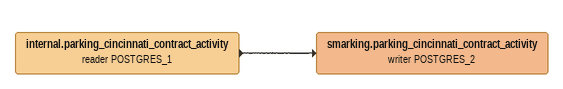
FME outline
internal.parking_cincinnati_contract_activity (reader POSTGRES_1)
    -> smarking.parking_cincinnati_contract_activity (writer POSTGRES_2)
smarking.parking_cincinnati_contract_activity (writer POSTGRES_2)
